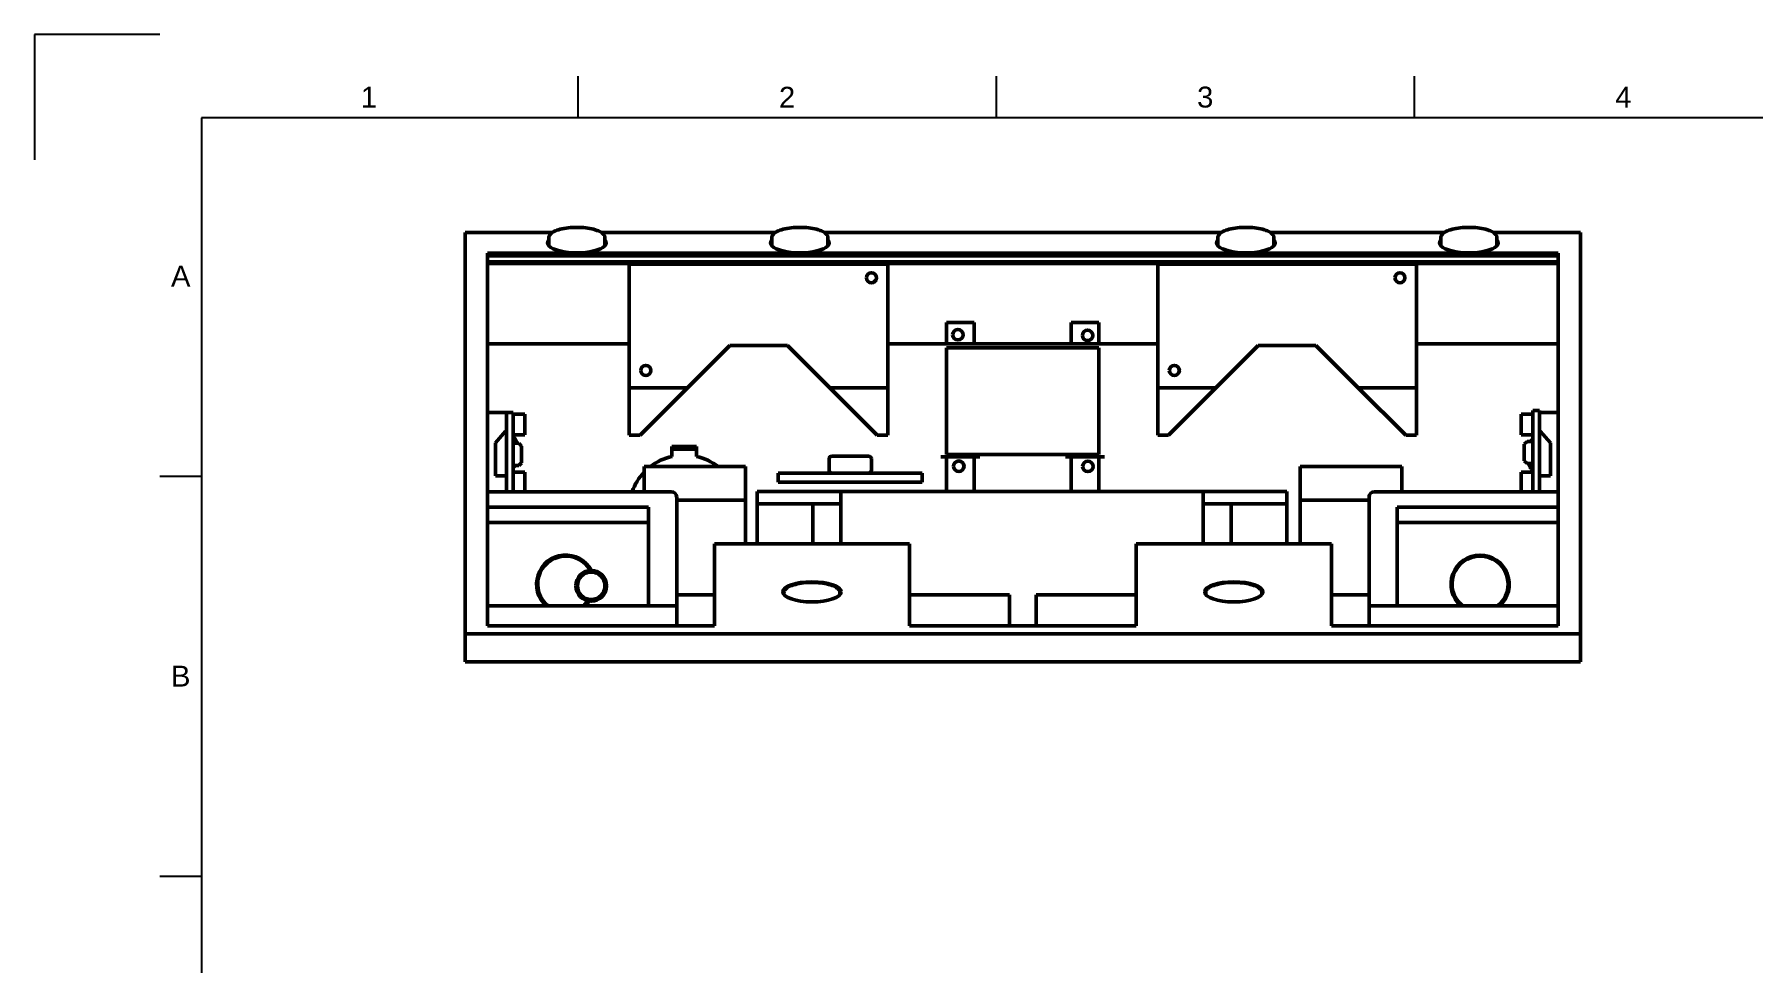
# Model space of a CAD drawing. Header units: millimetres. Extents: x 0 to 420, y 0 to 297.
# Drawn here: x 0 to 205.6, y 185.9 to 297 of the extents above; entities that cross this region are included whole.
import ezdxf
from ezdxf.enums import TextEntityAlignment as Align

# ---------------------------------------------------------------- set-up
doc = ezdxf.new("R2010")
doc.units = ezdxf.units.MM
doc.header["$LTSCALE"] = 0.75
doc.layers.add('Border', color=7, linetype='Continuous', lineweight=25)
doc.layers.add('Visible', color=7, linetype='Continuous', lineweight=50)
doc.styles.add('FusionTitle', font='')
doc.styles.get('FusionTitle').set_extended_font_data('Arial Unicode MS')

# ---------------------------------------------------------------- blocks, each defined once
blk = doc.blocks.new('ISO_A3_SHEET')
at = {"layer": 'Border'}
for p, q in [((15, 297), (0, 297)), ((0, 297), (0, 282)), ((65, 292), (65, 287)), ((115, 292), (115, 287)), ((165, 292), (165, 287)), ((410, 287), (20, 287)), ((20, 287), (20, 10)), ((15, 244.16666), (20, 244.16666)), ((15, 196.33333), (20, 196.33333))]:
    blk.add_line(p, q, dxfattribs=at)
at = {"layer": 'Border', "style": 'FusionTitle'}
for s, p in [('1', (40, 289.5)), ('2', (90, 289.5)), ('3', (140, 289.5)), ('4', (190, 289.5)), ('A', (17.5, 268.08333)), ('B', (17.5, 220.25))]:
    blk.add_text(s, height=2.5, dxfattribs=at).set_placement(p, align=Align.MIDDLE)

msp = doc.modelspace()

# ---------------------------------------------------------------- linework, layer by layer
at = {"layer": 'Visible'}
for p, q in [((51.53, 273.3, -64), (61.92, 273.3, -64)), ((51.53, 225.3, 66.67), (51.53, 273.3, -64)), ((61.52, 272.72, -60.43), (61.52, 271.73, -60.8)), ((67.81, 273.3, -64), (88.59, 273.3, -64)), ((68.22, 272.72, -60.43), (68.22, 271.73, -60.8)), ((88.18, 272.72, -60.43), (88.18, 271.73, -60.8)), ((94.48, 273.3, -64), (141.92, 273.3, -64)), ((94.88, 272.72, -60.43), (94.88, 271.73, -60.8)), ((141.52, 272.72, -60.43), (141.52, 271.73, -60.8)), ((147.81, 273.3, -64), (168.59, 273.3, -64)), ((148.22, 272.72, -60.43), (148.22, 271.73, -60.8)), ((168.18, 272.72, -60.43), (168.18, 271.73, -60.8)), ((174.48, 273.3, -64), (184.87, 273.3, -64)), ((174.88, 272.72, -60.43), (174.88, 271.73, -60.8)), ((184.87, 273.3, -64), (184.87, 225.3, 66.67)), ((182.2, 270.85, -57.33), (54.2, 270.85, -57.33)), ((54.2, 270.85, -57.33), (54.2, 226.28, 64)), ((182.2, 270.51, -56.76), (54.2, 270.51, -56.76)), ((182.2, 269.78, -57.21), (54.2, 269.78, -57.21)), ((54.2, 269.61, -57.9), (182.2, 269.61, -57.9)), ((71.14, 269.51, -58.16), (102.07, 269.51, -58.16)), ((71.14, 269.51, -58.16), (71.14, 254.72, -58.16)), ((102.07, 254.72, -58.16), (102.07, 269.51, -58.16)), ((134.33, 269.51, -58.16), (165.26, 269.51, -58.16)), ((134.33, 269.51, -58.16), (134.33, 254.72, -58.16)), ((165.26, 254.72, -58.16), (165.26, 269.51, -58.16)), ((182.2, 226.28, 64), (182.2, 270.85, -57.33)), ((109.06, 262.54, -62.43), (112.39, 262.54, -62.43)), ((109.06, 262.54, -62.43), (109.06, 259.97, -62.43)), ((112.39, 259.97, -62.43), (112.39, 262.54, -62.43)), ((123.96, 262.54, -62.43), (127.29, 262.54, -62.43)), ((123.96, 262.54, -62.43), (123.96, 259.97, -62.43)), ((127.29, 259.97, -62.43), (127.29, 262.54, -62.43)), ((71.14, 259.97, -64), (54.2, 259.97, -64)), ((78.09, 254.72, -58.16), (83.16, 259.78, -58.16)), ((83.16, 259.78, -58.16), (90.05, 259.78, -58.16)), ((90.05, 259.78, -58.16), (95.12, 254.72, -58.16)), ((109.06, 259.97, -64), (102.07, 259.97, -64)), ((109.06, 259.97, -62.43), (112.39, 259.97, -62.43)), ((109.06, 246.74, -64), (109.06, 259.51, -64)), ((109.06, 259.51, -64), (127.29, 259.51, -64)), ((123.96, 259.97, -64), (112.39, 259.97, -64)), ((123.96, 259.97, -62.43), (127.29, 259.97, -62.43)), ((134.33, 259.97, -64), (127.29, 259.97, -64)), ((127.29, 259.51, -64), (127.29, 246.74, -64)), ((141.28, 254.72, -58.16), (146.35, 259.78, -58.16)), ((146.35, 259.78, -58.16), (153.24, 259.78, -58.16)), ((153.24, 259.78, -58.16), (158.31, 254.72, -58.16)), ((182.2, 259.97, -64), (165.26, 259.97, -64)), ((71.14, 254.72, -58.16), (78.09, 254.72, -58.16)), ((71.14, 254.72, -58.16), (71.14, 249.05, -64)), ((72.42, 249.05, -64), (78.09, 254.72, -58.16)), ((95.12, 254.72, -58.16), (102.07, 254.72, -58.16)), ((95.12, 254.72, -58.16), (100.78, 249.05, -64)), ((102.07, 249.05, -64), (102.07, 254.72, -58.16)), ((134.33, 254.72, -58.16), (141.28, 254.72, -58.16)), ((134.33, 254.72, -58.16), (134.33, 249.05, -64)), ((135.62, 249.05, -64), (141.28, 254.72, -58.16)), ((158.31, 254.72, -58.16), (165.26, 254.72, -58.16)), ((158.31, 254.72, -58.16), (163.98, 249.05, -64)), ((165.26, 249.05, -64), (165.26, 254.72, -58.16)), ((54.2, 251.77, -34.34), (56.44, 251.77, -34.34)), ((56.44, 242.3, -34.34), (56.44, 251.77, -34.34)), ((56.44, 251.77, -34.34), (57.24, 251.77, -34.34)), ((56.44, 251.77, -34.34), (56.44, 249.56, -34.34)), ((57.24, 251.77, -34.34), (57.24, 248.1, -34.34)), ((57.24, 251.59, -35.77), (58.63, 251.59, -35.77)), ((179.16, 251.59, -35.77), (177.77, 251.59, -35.77)), ((179.96, 252, -34.34), (179.16, 252, -34.34)), ((179.16, 248.32, -34.34), (179.16, 252, -34.34)), ((179.96, 252, -34.34), (179.96, 242.3, -34.34)), ((182.2, 251.77, -34.34), (179.96, 251.77, -34.34)), ((56.33, 249.56, -34.34), (55.13, 248.16, -34.34)), ((56.33, 249.56, -34.34), (56.44, 249.56, -34.34)), ((57.24, 249.1, -35.77), (58.63, 249.1, -35.77)), ((71.14, 249.05, -64), (72.42, 249.05, -64)), ((100.78, 249.05, -64), (102.07, 249.05, -64)), ((134.33, 249.05, -64), (135.62, 249.05, -64)), ((163.98, 249.05, -64), (165.26, 249.05, -64)), ((179.16, 249.1, -35.77), (177.77, 249.1, -35.77)), ((180.07, 249.56, -34.34), (179.96, 249.56, -34.34)), ((181.27, 248.16, -34.34), (180.07, 249.56, -34.34)), ((55.13, 248.16, -34.34), (55.13, 244.2, -34.34)), ((57.24, 248.1, -31.78), (57.91, 248.1, -31.78)), ((57.24, 245.44, -31.78), (57.24, 248.1, -31.78)), ((57.91, 248.1, -31.78), (58.25, 247.76, -31.78)), ((58.25, 247.76, -31.78), (58.25, 245.77, -31.78)), ((76.24, 246.52, -64), (76.24, 247.72, -64)), ((79.17, 247.72, -64), (76.24, 247.72, -64)), ((79.17, 247.38, -66.67), (76.24, 247.38, -66.67)), ((79.17, 247.72, -64), (79.17, 246.52, -64)), ((127.29, 246.74, -64), (109.06, 246.74, -64)), ((178.15, 247.99, -31.77), (178.49, 248.32, -31.77)), ((178.15, 246, -31.77), (178.15, 247.99, -31.77)), ((179.16, 248.32, -31.77), (178.49, 248.32, -31.77)), ((179.16, 248.32, -31.77), (179.16, 245.66, -31.77)), ((181.27, 248.16, -34.34), (181.27, 244.2, -34.34)), ((57.24, 245.44, -34.34), (57.24, 242.3, -34.34)), ((57.24, 245.44, -31.78), (57.91, 245.44, -31.78)), ((57.24, 244.66, -35.77), (58.63, 244.66, -35.77)), ((58.25, 245.77, -31.78), (57.91, 245.44, -31.78)), ((85.04, 245.3, -22.46), (72.9, 245.3, -22.46)), ((72.9, 245.3, -22.46), (72.9, 242.3, -19.46)), ((85.04, 241.3, -18.46), (85.04, 245.3, -22.46)), ((95.02, 246.22, -60.39), (95.02, 244.87, -60.39)), ((99.75, 246.55, -60.39), (95.35, 246.55, -60.39)), ((100.08, 244.87, -60.39), (100.08, 246.22, -60.39)), ((109.06, 246.48, -62.43), (109.06, 242.33, -62.43)), ((112.39, 246.48, -62.43), (109.06, 246.48, -62.43)), ((112.39, 242.33, -62.43), (112.39, 246.48, -62.43)), ((123.96, 242.33, -62.43), (123.96, 246.48, -62.43)), ((127.29, 246.48, -62.43), (123.96, 246.48, -62.43)), ((127.29, 242.33, -62.43), (127.29, 246.48, -62.43)), ((163.5, 245.3, -22.46), (151.36, 245.3, -22.46)), ((151.36, 245.3, -22.46), (151.36, 241.3, -18.46)), ((163.5, 242.3, -19.46), (163.5, 245.3, -22.46)), ((179.16, 244.66, -35.76), (177.77, 244.66, -35.76)), ((178.49, 245.66, -31.77), (178.15, 246, -31.77)), ((179.16, 245.66, -31.77), (178.49, 245.66, -31.77)), ((179.16, 242.3, -34.34), (179.16, 245.66, -34.34)), ((55.13, 244.2, -34.34), (56.44, 244.2, -34.34)), ((56.44, 244.2, -34.34), (56.44, 242.3, -34.34)), ((88.95, 244.53, -31.66), (88.95, 243.43, -31.66)), ((89.95, 244.53, -30.66), (105.15, 244.53, -30.66)), ((105.15, 243.43, -30.66), (89.95, 243.43, -30.66)), ((106.15, 243.43, -31.66), (106.15, 244.53, -31.66)), ((181.27, 244.2, -34.34), (179.96, 244.2, -34.34)), ((54.2, 242.3, 3.93), (76.14, 242.3, 3.93)), ((76.81, 229.97, 3.93), (76.81, 241.64, 3.93)), ((76.81, 241.3, -18.46), (85.04, 241.3, -18.46)), ((85.04, 236.08, -18.46), (85.04, 241.3, -18.46)), ((86.43, 242.33, -17.49), (96.43, 242.33, -17.49)), ((86.43, 240.86, -17.49), (86.43, 242.33, -17.49)), ((86.43, 236.08, -17.49), (86.43, 240.86, -17.49)), ((86.43, 240.86, -17.49), (93.09, 240.86, -17.49)), ((86.43, 240.86, -17.49), (96.43, 240.86, -17.49)), ((93.09, 236.08, -17.49), (93.09, 240.86, -17.49)), ((139.76, 242.33, -14.55), (96.43, 242.33, -14.55)), ((96.43, 236.08, -14.55), (96.43, 242.33, -14.55)), ((139.76, 236.08, -14.55), (139.76, 242.33, -14.55)), ((139.76, 242.33, -17.49), (149.76, 242.33, -17.49)), ((139.76, 240.86, -17.49), (149.76, 240.86, -17.49)), ((143.09, 240.86, -17.49), (149.76, 240.86, -17.49)), ((143.09, 236.08, -17.49), (143.09, 240.86, -17.49)), ((149.76, 240.86, -17.49), (149.76, 242.33, -17.49)), ((149.76, 236.08, -17.49), (149.76, 240.86, -17.49)), ((151.36, 241.3, -18.46), (159.59, 241.3, -18.46)), ((151.36, 236.08, -18.46), (151.36, 241.3, -18.46)), ((159.59, 229.97, 3.93), (159.59, 241.64, 3.93)), ((182.2, 242.3, 3.93), (160.25, 242.3, 3.93)), ((54.2, 240.47, 3.93), (73.43, 240.47, 3.93)), ((54.2, 238.64, 0.01), (73.43, 238.64, 0.01)), ((73.43, 228.64, 3.93), (73.43, 240.47, 3.93)), ((162.97, 228.64, 3.93), (162.97, 240.47, 3.93)), ((182.2, 240.47, 3.93), (162.97, 240.47, 3.93)), ((182.2, 238.64, 0.01), (162.97, 238.64, 0.01)), ((81.31, 226.28, 64), (81.31, 236.08, 37.33)), ((81.31, 236.08, 37.33), (104.64, 236.08, 37.33)), ((104.64, 236.08, 37.33), (104.64, 226.28, 64)), ((131.76, 226.28, 64), (131.76, 236.08, 37.33)), ((131.76, 236.08, 37.33), (155.09, 236.08, 37.33)), ((155.09, 236.08, 37.33), (155.09, 226.28, 64)), ((89.63, 230.26, 52.95), (89.63, 230, 52.86)), ((96.33, 230.26, 52.95), (96.33, 230, 52.86)), ((140.07, 230.26, 52.95), (140.07, 230, 52.86)), ((146.77, 230.26, 52.95), (146.77, 230, 52.86)), ((54.2, 228.64, 29.43), (76.81, 228.64, 29.43)), ((76.81, 229.97, 16.95), (81.31, 229.97, 16.95)), ((76.81, 228.64, 16.95), (76.81, 229.97, 16.95)), ((76.81, 226.28, 29.43), (76.81, 228.64, 29.43)), ((104.64, 229.97, 18.93), (113.93, 229.97, 18.93)), ((116.6, 226.28, 16.26), (116.6, 229.97, 16.26)), ((119.8, 229.97, 16.26), (119.8, 226.28, 16.26)), ((131.76, 229.97, 18.93), (122.47, 229.97, 18.93)), ((159.59, 229.97, 16.95), (155.09, 229.97, 16.95)), ((159.59, 228.64, 16.95), (159.59, 229.97, 16.95)), ((159.59, 226.28, 29.43), (159.59, 228.64, 29.43)), ((182.2, 228.64, 29.43), (159.59, 228.64, 29.43)), ((54.2, 226.28, 64), (81.31, 226.28, 64)), ((104.64, 226.28, 64), (131.76, 226.28, 64)), ((155.09, 226.28, 64), (182.2, 226.28, 64)), ((184.87, 225.3, 66.67), (51.53, 225.3, 66.67)), ((51.53, 225.28, 66.67), (51.53, 225.3, 66.67)), ((184.87, 225.28, 66.67), (184.87, 225.3, 66.67)), ((51.53, 221.97, 63.36), (184.87, 221.97, 63.36))]:
    msp.add_line(p, q, dxfattribs=at)
at = {"layer": 'Visible', "extrusion": (0, 0, -1)}
for centre in [(-100.09, 267.89, 58.16), (-163.29, 267.89, 58.16), (-73.11, 256.81, 58.16), (-136.31, 256.81, 58.16)]:
    msp.add_circle(centre, 0.6, dxfattribs=at)
at = {"layer": 'Visible', "extrusion": (4.84e-14, -6e-16, -1)}
for centre in [(-110.43, 261.08, 62.43), (-125.94, 261, 62.43), (-110.54, 245.35, 62.43), (-125.97, 245.33, 62.43)]:
    msp.add_circle(centre, 0.627, dxfattribs=at)
at = {"layer": 'Visible', "extrusion": (0, 5.2e-15, -1)}
msp.add_circle((-66.58, 231.05, -54.47), 1.84, dxfattribs=at)
at = {"layer": 'Visible'}
msp.add_circle((66.58, 231.05, 57.8), 1.65, dxfattribs=at)
at = {"layer": 'Visible', "extrusion": (0, -0.93867, -0.344817)}
msp.add_circle((92.98, -29.69, -234.47), 3.48, dxfattribs=at)
at = {"layer": 'Visible', "extrusion": (1e-16, 0.93867, 0.344817)}
msp.add_circle((-143.42, -29.69, 234.47), 3.48, dxfattribs=at)
at = {"layer": 'Visible', "extrusion": (-1.2e-15, -0.93867, -0.344817)}
msp.add_arc((64.87, -150.76, -234.47), 3.5, 343.165, 196.835, dxfattribs=at)
at = {"layer": 'Visible', "extrusion": (-1.6e-15, -0.93867, -0.344817)}
msp.add_arc((91.53, -150.76, -234.47), 3.5, 343.165, 196.835, dxfattribs=at)
at = {"layer": 'Visible', "extrusion": (-1e-16, -0.93867, -0.344817)}
msp.add_arc((144.87, -150.76, -234.47), 3.5, 343.165, 196.835, dxfattribs=at)
at = {"layer": 'Visible', "extrusion": (-5e-16, -0.93867, -0.344817)}
msp.add_arc((171.53, -150.76, -234.47), 3.5, 343.165, 196.835, dxfattribs=at)
at = {"layer": 'Visible', "extrusion": (1, -3.8e-15, 0)}
for centre, end in [((250.35, -35.77, 58.63), 180), ((243.41, -35.77, 58.63), 153.3627)]:
    msp.add_arc(centre, 1.24, 0, end, dxfattribs=at)
at = {"layer": 'Visible', "extrusion": (-1, -2.5e-15, 0)}
for centre, start in [((-250.35, -35.77, -177.77), 0), ((-243.41, -35.76, -177.77), 26.6373)]:
    msp.add_arc(centre, 1.24, start, 180, dxfattribs=at)
at = {"layer": 'Visible', "extrusion": (0, 0, -1)}
for centre, radius, start, end in [((-77.71, 240.06, 64), 6.63, 52.2916, 77.226), ((-77.71, 240.06, 64), 6.63, 102.774, 127.7084), ((-77.71, 240.06, 64), 6.63, 19.8082, 43.5798), ((-76.14, 241.64, -3.93), 0.667, 90, 180), ((-160.25, 241.64, -3.93), 0.667, 0, 90), ((-63.53, 231.25, 9.07), 3.48, 311.3774, 151.9981), ((-63.53, 231.25, 9.07), 3.48, 215.6556, 228.6226)]:
    msp.add_arc(centre, radius, start, end, dxfattribs=at)
at = {"layer": 'Visible'}
for centre, radius, start, end in [((95.35, 246.22, -60.39), 0.333, 90, 180), ((95.35, 244.87, -60.39), 0.333, 180, 270), ((99.75, 246.22, -60.39), 0.333, 0, 90), ((99.75, 244.87, -60.39), 0.333, 270, 0), ((63.53, 231.25, -9.13), 3.35, 29.1323, 231.2823), ((172.87, 231.25, -9.07), 3.48, 311.3774, 228.6226), ((172.87, 231.25, -9.13), 3.35, 308.7177, 231.2823), ((63.53, 231.25, -9.13), 3.35, 308.7177, 323.214)]:
    msp.add_arc(centre, radius, start, end, dxfattribs=at)
at = {"layer": 'Visible', "extrusion": (0, 1, 0)}
for centre, radius, start, end in [((-108.39, -63.33, 246.48), 0.667, 180, 270), ((-113.06, -63.33, 246.48), 0.667, 270, 0), ((-123.29, -63.33, 246.48), 0.667, 180, 270), ((-89.95, -31.66, 243.43), 1, 0, 90), ((-105.15, -31.66, 243.43), 1, 90, 180)]:
    msp.add_arc(centre, radius, start, end, dxfattribs=at)
at = {"layer": 'Visible', "extrusion": (-7.6e-15, 1, -4.4e-15)}
msp.add_arc((-127.96, -63.33, 246.48), 0.667, 270, 0, dxfattribs=at)
at = {"layer": 'Visible', "extrusion": (0, -1, 0)}
for centre, radius, start, end in [((89.95, -31.66, -244.53), 1, 90, 180), ((105.15, -31.66, -244.53), 1, 0, 90), ((113.93, 16.26, -229.97), 2.67, 0, 90), ((122.47, 16.26, -229.97), 2.67, 90, 180)]:
    msp.add_arc(centre, radius, start, end, dxfattribs=at)
at = {"layer": 'Visible', "extrusion": (1, 0, 0)}
msp.add_arc((225.28, 63.36, 51.53), 3.31, 90, 180, dxfattribs=at)
at = {"layer": 'Visible', "extrusion": (-1, 0, 0)}
msp.add_arc((-225.28, 63.36, -184.87), 3.31, 0, 90, dxfattribs=at)
at = {"layer": 'Visible'}
for points, knots in [([(61.52, 272.72, -60.43), (61.52, 272.85, -60.72), (61.57, 272.97, -61), (61.76, 273.21, -61.6), (61.92, 273.32, -61.9), (62.34, 273.53, -62.45), (62.59, 273.62, -62.7), (63.17, 273.77, -63.1), (63.49, 273.83, -63.25), (64.17, 273.9, -63.46), (64.53, 273.92, -63.51), (65.24, 273.92, -63.51), (65.59, 273.9, -63.45), (66.27, 273.82, -63.24), (66.58, 273.76, -63.08), (67.15, 273.61, -62.68), (67.41, 273.52, -62.44), (67.82, 273.31, -61.88), (67.98, 273.2, -61.57), (68.17, 272.96, -60.98), (68.22, 272.84, -60.71), (68.22, 272.72, -60.43)], [3.141593, 3.141593, 3.141593, 3.141593, 3.420875, 3.420875, 3.742643, 3.742643, 4.070971, 4.070971, 4.395054, 4.395054, 4.717444, 4.717444, 5.039416, 5.039416, 5.361834, 5.361834, 5.685985, 5.685985, 6.014375, 6.014375, 6.283185, 6.283185, 6.283185, 6.283185]), ([(88.18, 272.72, -60.43), (88.18, 272.85, -60.72), (88.23, 272.97, -61), (88.43, 273.21, -61.6), (88.59, 273.32, -61.9), (89, 273.53, -62.45), (89.26, 273.62, -62.7), (89.84, 273.77, -63.1), (90.16, 273.83, -63.25), (90.84, 273.9, -63.46), (91.19, 273.92, -63.51), (91.9, 273.92, -63.51), (92.26, 273.9, -63.45), (92.93, 273.82, -63.24), (93.25, 273.76, -63.08), (93.82, 273.61, -62.68), (94.07, 273.52, -62.44), (94.49, 273.31, -61.88), (94.65, 273.2, -61.57), (94.84, 272.96, -60.98), (94.88, 272.84, -60.71), (94.88, 272.72, -60.43)], [3.141593, 3.141593, 3.141593, 3.141593, 3.420875, 3.420875, 3.742643, 3.742643, 4.070971, 4.070971, 4.395054, 4.395054, 4.717444, 4.717444, 5.039416, 5.039416, 5.361834, 5.361834, 5.685985, 5.685985, 6.014375, 6.014375, 6.283185, 6.283185, 6.283185, 6.283185]), ([(141.52, 272.72, -60.43), (141.52, 272.85, -60.72), (141.57, 272.97, -61), (141.76, 273.21, -61.6), (141.92, 273.32, -61.9), (142.34, 273.53, -62.45), (142.59, 273.62, -62.7), (143.17, 273.77, -63.1), (143.49, 273.83, -63.25), (144.17, 273.9, -63.46), (144.53, 273.92, -63.51), (145.24, 273.92, -63.51), (145.59, 273.9, -63.45), (146.27, 273.82, -63.24), (146.58, 273.76, -63.08), (147.15, 273.61, -62.68), (147.41, 273.52, -62.44), (147.82, 273.31, -61.88), (147.98, 273.2, -61.57), (148.17, 272.96, -60.98), (148.22, 272.84, -60.71), (148.22, 272.72, -60.43)], [3.141593, 3.141593, 3.141593, 3.141593, 3.420875, 3.420875, 3.742643, 3.742643, 4.070971, 4.070971, 4.395054, 4.395054, 4.717444, 4.717444, 5.039416, 5.039416, 5.361834, 5.361834, 5.685985, 5.685985, 6.014375, 6.014375, 6.283185, 6.283185, 6.283185, 6.283185]), ([(168.18, 272.72, -60.43), (168.18, 272.85, -60.72), (168.23, 272.97, -61), (168.43, 273.21, -61.6), (168.59, 273.32, -61.9), (169, 273.53, -62.45), (169.26, 273.62, -62.7), (169.84, 273.77, -63.1), (170.16, 273.83, -63.25), (170.84, 273.9, -63.46), (171.19, 273.92, -63.51), (171.9, 273.92, -63.51), (172.26, 273.9, -63.45), (172.93, 273.82, -63.24), (173.25, 273.76, -63.08), (173.82, 273.61, -62.68), (174.07, 273.52, -62.44), (174.49, 273.31, -61.88), (174.65, 273.2, -61.57), (174.84, 272.96, -60.98), (174.88, 272.84, -60.71), (174.88, 272.72, -60.43)], [3.141593, 3.141593, 3.141593, 3.141593, 3.420875, 3.420875, 3.742643, 3.742643, 4.070971, 4.070971, 4.395054, 4.395054, 4.717444, 4.717444, 5.039416, 5.039416, 5.361834, 5.361834, 5.685985, 5.685985, 6.014375, 6.014375, 6.283185, 6.283185, 6.283185, 6.283185]), ([(57.68, 248.1, -37.2), (57.68, 248.13, -37.36), (57.67, 248.17, -37.53), (57.66, 248.2, -37.69), (57.65, 248.28, -38.07), (57.64, 248.34, -38.44), (57.61, 248.4, -38.73), (57.59, 248.45, -38.95), (57.56, 248.5, -39.11), (57.52, 248.55, -39.23), (57.49, 248.59, -39.32), (57.45, 248.63, -39.38), (57.41, 248.68, -39.45), (57.35, 248.75, -39.55), (57.29, 248.83, -39.67), (57.24, 248.89, -39.85)], [0.4646415, 0.4646415, 0.4646415, 0.4646415, 0.5184096, 0.5184096, 0.5184096, 0.6417663, 0.6417663, 0.6417663, 0.7335259, 0.7335259, 0.7335259, 0.8017818, 0.8017818, 0.8017818, 0.9009443, 0.9009443, 0.9009443, 0.9009443]), ([(57.52, 248.1, -37.2), (57.51, 248.13, -37.36), (57.5, 248.17, -37.53), (57.5, 248.2, -37.69), (57.48, 248.28, -38.07), (57.47, 248.34, -38.44), (57.44, 248.4, -38.72), (57.43, 248.43, -38.89), (57.41, 248.47, -39.01), (57.38, 248.51, -39.11), (57.36, 248.54, -39.21), (57.33, 248.58, -39.27), (57.29, 248.63, -39.34), (57.27, 248.65, -39.37), (57.26, 248.66, -39.39), (57.24, 248.68, -39.42)], [0.4647558, 0.4647558, 0.4647558, 0.4647558, 0.5184096, 0.5184096, 0.5184096, 0.6417663, 0.6417663, 0.6417663, 0.7133132, 0.7133132, 0.7133132, 0.7867464, 0.7867464, 0.7867464, 0.813893, 0.813893, 0.813893, 0.813893]), ([(57.45, 248.1, -38.68), (57.45, 248.11, -38.72), (57.45, 248.12, -38.76), (57.44, 248.12, -38.8), (57.42, 248.17, -39.02), (57.39, 248.22, -39.19), (57.34, 248.29, -39.32), (57.31, 248.33, -39.4), (57.27, 248.37, -39.46), (57.24, 248.41, -39.52)], [0.6253648, 0.6253648, 0.6253648, 0.6253648, 0.6417663, 0.6417663, 0.6417663, 0.7335259, 0.7335259, 0.7335259, 0.7937086, 0.7937086, 0.7937086, 0.7937086]), ([(178.72, 245.67, -37.19), (178.72, 245.63, -37.36), (178.73, 245.59, -37.52), (178.74, 245.56, -37.68), (178.75, 245.49, -38.06), (178.76, 245.42, -38.44), (178.79, 245.36, -38.73), (178.81, 245.32, -38.94), (178.84, 245.27, -39.11), (178.88, 245.21, -39.22), (178.91, 245.17, -39.31), (178.95, 245.13, -39.37), (178.99, 245.08, -39.44), (179.05, 245.01, -39.55), (179.11, 244.94, -39.66), (179.16, 244.87, -39.84)], [0.4646415, 0.4646415, 0.4646415, 0.4646415, 0.5184096, 0.5184096, 0.5184096, 0.6417663, 0.6417663, 0.6417663, 0.7335259, 0.7335259, 0.7335259, 0.8017818, 0.8017818, 0.8017818, 0.9009443, 0.9009443, 0.9009443, 0.9009443]), ([(178.88, 245.67, -37.19), (178.89, 245.63, -37.36), (178.9, 245.59, -37.52), (178.9, 245.56, -37.68), (178.92, 245.49, -38.06), (178.93, 245.42, -38.44), (178.95, 245.36, -38.72), (178.97, 245.33, -38.88), (178.99, 245.29, -39.01), (179.02, 245.26, -39.1), (179.04, 245.22, -39.2), (179.07, 245.18, -39.26), (179.11, 245.13, -39.33), (179.13, 245.12, -39.36), (179.14, 245.1, -39.39), (179.16, 245.08, -39.42)], [0.4647558, 0.4647558, 0.4647558, 0.4647558, 0.5184096, 0.5184096, 0.5184096, 0.6417663, 0.6417663, 0.6417663, 0.7133132, 0.7133132, 0.7133132, 0.7867464, 0.7867464, 0.7867464, 0.813893, 0.813893, 0.813893, 0.813893]), ([(178.95, 245.66, -38.68), (178.95, 245.66, -38.72), (178.95, 245.65, -38.76), (178.96, 245.64, -38.8), (178.98, 245.59, -39.01), (179.01, 245.54, -39.19), (179.06, 245.48, -39.31), (179.09, 245.44, -39.39), (179.13, 245.39, -39.46), (179.16, 245.35, -39.52)], [0.6253648, 0.6253648, 0.6253648, 0.6253648, 0.6417663, 0.6417663, 0.6417663, 0.7335259, 0.7335259, 0.7335259, 0.7937086, 0.7937086, 0.7937086, 0.7937086]), ([(89.63, 230.26, 52.95), (89.63, 230.38, 52.66), (89.68, 230.5, 52.38), (89.88, 230.74, 51.78), (90.03, 230.85, 51.48), (90.45, 231.06, 50.93), (90.7, 231.15, 50.68), (91.28, 231.3, 50.28), (91.61, 231.36, 50.13), (92.28, 231.44, 49.92), (92.64, 231.46, 49.87), (93.35, 231.46, 49.87), (93.7, 231.43, 49.93), (94.38, 231.36, 50.14), (94.7, 231.3, 50.3), (95.27, 231.15, 50.7), (95.52, 231.06, 50.94), (95.93, 230.85, 51.5), (96.09, 230.73, 51.81), (96.28, 230.49, 52.4), (96.33, 230.38, 52.67), (96.33, 230.26, 52.95)], [3.141593, 3.141593, 3.141593, 3.141593, 3.420875, 3.420875, 3.742643, 3.742643, 4.070971, 4.070971, 4.395054, 4.395054, 4.717444, 4.717444, 5.039416, 5.039416, 5.361834, 5.361834, 5.685985, 5.685985, 6.014375, 6.014375, 6.283185, 6.283185, 6.283185, 6.283185]), ([(140.07, 230.26, 52.95), (140.07, 230.38, 52.66), (140.12, 230.5, 52.38), (140.32, 230.74, 51.78), (140.48, 230.85, 51.48), (140.89, 231.06, 50.93), (141.15, 231.15, 50.68), (141.73, 231.3, 50.28), (142.05, 231.36, 50.13), (142.73, 231.44, 49.92), (143.08, 231.46, 49.87), (143.79, 231.46, 49.87), (144.15, 231.43, 49.93), (144.82, 231.36, 50.14), (145.14, 231.3, 50.3), (145.71, 231.15, 50.7), (145.96, 231.06, 50.94), (146.37, 230.85, 51.5), (146.54, 230.73, 51.81), (146.72, 230.49, 52.4), (146.77, 230.38, 52.67), (146.77, 230.26, 52.95)], [3.141593, 3.141593, 3.141593, 3.141593, 3.420875, 3.420875, 3.742643, 3.742643, 4.070971, 4.070971, 4.395054, 4.395054, 4.717444, 4.717444, 5.039416, 5.039416, 5.361834, 5.361834, 5.685985, 5.685985, 6.014375, 6.014375, 6.283185, 6.283185, 6.283185, 6.283185])]:
    msp.add_open_spline(points, degree=3, knots=knots, dxfattribs=at)
for points in [[(178.91, 248.32, -37.63), (178.98, 248.38, -38.21), (179.06, 248.48, -38.82), (179.16, 248.63, -39.44)], [(179.08, 248.32, -37.63), (179.11, 248.35, -37.84), (179.13, 248.37, -38.06), (179.16, 248.41, -38.28)], [(57.32, 245.44, -37.64), (57.29, 245.42, -37.85), (57.27, 245.39, -38.06), (57.24, 245.36, -38.28)], [(57.48, 245.44, -37.64), (57.42, 245.38, -38.21), (57.34, 245.29, -38.82), (57.24, 245.14, -39.44)]]:
    msp.add_open_spline(points, degree=3, dxfattribs=at)

# ---------------------------------------------------------------- block references
at = {"layer": 'Border'}
msp.add_blockref('ISO_A3_SHEET', (0, 0), dxfattribs=at)

doc.saveas('drawing.dxf')
